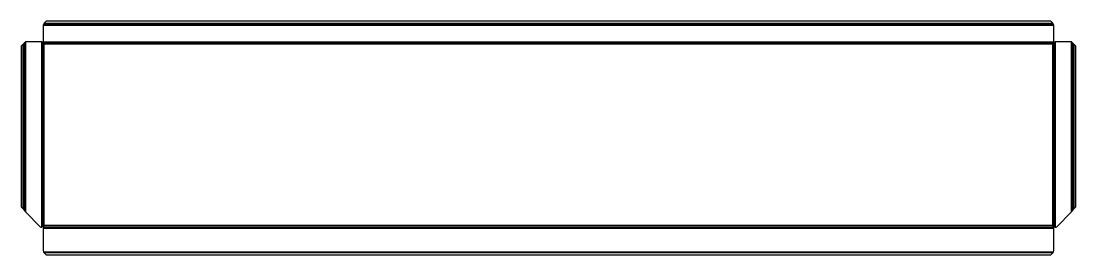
# Model space of a CAD drawing. Header units: millimetres. Extents: x -25 to 1013, y 0 to 230.
import ezdxf

# ---------------------------------------------------------------- set-up
doc = ezdxf.new("R2010")
doc.units = ezdxf.units.MM

msp = doc.modelspace()

# ---------------------------------------------------------------- linework, layer by layer
at = {"layer": 'BEND'}
for p, q in [((991.3, 226.5), (-2.5, 226.5)), ((-21.5, 208.1), (-21.5, 43.8)), ((-3.2, 208.2), (-3.2, 28.2)), ((991.4, 208.3), (-2.5, 208.3)), ((992.1, 28.2), (992.1, 208.2)), ((1010.3, 43.8), (1010.3, 208.1)), ((-2.5, 27.5), (991.4, 27.5)), ((-2.3, 2.6), (991.1, 2.6))]:
    msp.add_line(p, q, dxfattribs=at)
at = {"layer": 'BEND_EXTENT'}
for p, q in [((991.8, 225.4), (-3, 225.4)), ((-2, 227.7), (990.9, 227.7)), ((-20.3, 209.2), (-20.3, 42.3)), ((-4.3, 27.2), (-4.3, 209.2)), ((-3, 209.4), (991.8, 209.4)), ((993.2, 209.2), (993.2, 27.2)), ((1009.2, 42.3), (1009.2, 209.2)), ((-22.6, 45.2), (-22.6, 207.1)), ((1011.5, 207.1), (1011.5, 45.2)), ((991.8, 25.8), (-3, 25.8)), ((-2.5, 3.1), (991.4, 3.1)), ((990.9, 2), (-2, 2))]:
    msp.add_line(p, q, dxfattribs=at)
msp.add_lwpolyline([(-2.1, 207.2), (-2.1, 29.2), (990.9, 29.2), (990.9, 207.2)], close=True, dxfattribs=at)
at = {"layer": 'OUTER_PROFILES'}
msp.add_lwpolyline([(991.8, 209.4), (991.8, 225.4), (990.9, 227.7), (988.9, 229.7), (0, 229.7), (-2, 227.7), (-3, 225.4), (-3, 209.4), (-2.1, 207.2), (-4.3, 209.2), (-20.3, 209.2), (-22.6, 207.1), (-24.6, 205.1), (-24.6, 47.2), (-22.6, 45.2), (-20.3, 42.3), (-5.7, 27.7, 0.198912), (-4.3, 27.2), (-2.1, 29.2), (-3, 25.8), (-3, 4.4), (-2.5, 3.1), (-2, 2), (0, 0), (988.9, 0), (990.9, 2), (991.4, 3.1), (991.8, 4.4), (991.8, 25.8), (990.9, 29.2), (993.2, 27.2, 0.198912), (994.6, 27.7), (1009.2, 42.3), (1011.5, 45.2), (1013.5, 47.2), (1013.5, 205.1), (1011.5, 207.1), (1009.2, 209.2), (993.2, 209.2), (990.9, 207.2)], format="xyb", close=True, dxfattribs=at)

doc.saveas('drawing.dxf')
